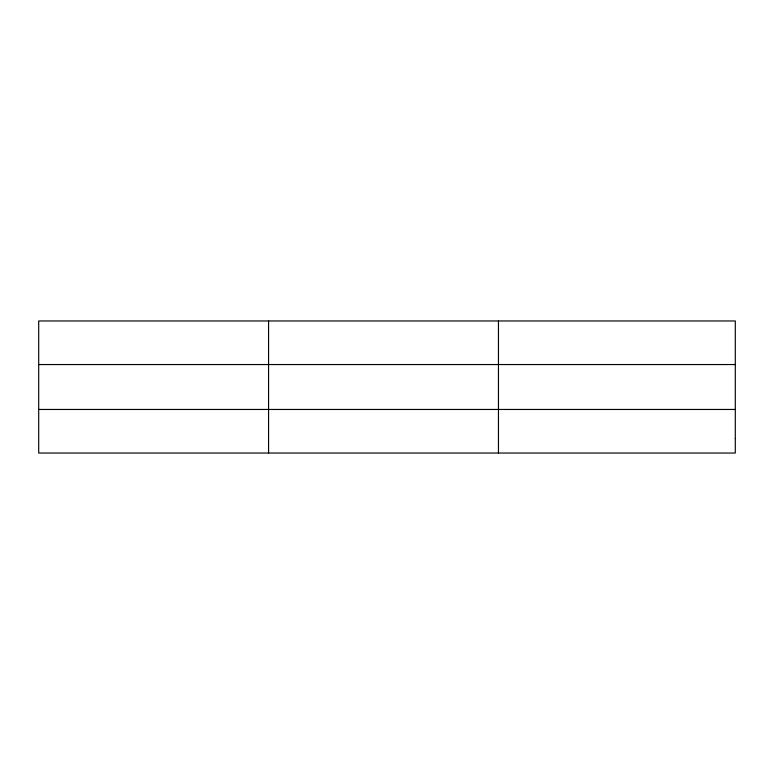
<?xml version="1.0" encoding="UTF-8"?>
<svg xmlns="http://www.w3.org/2000/svg" width="774" height="774" viewBox="0 0 774 774"><rect width="100%" height="100%" fill="white"/><g stroke="black" fill="none" stroke-linecap="round" stroke-linejoin="round"><path stroke-width="1.16" d="M268.578 453.032L268.578 320.968M498.456 453.032L498.456 320.968M38.7 364.544L735.3 364.544M38.7 409.456L735.3 409.456M735.3 438.51L735.3 453.032L38.7 453.032L38.7 320.968L735.3 320.968L735.3 438.51"/></g></svg>
